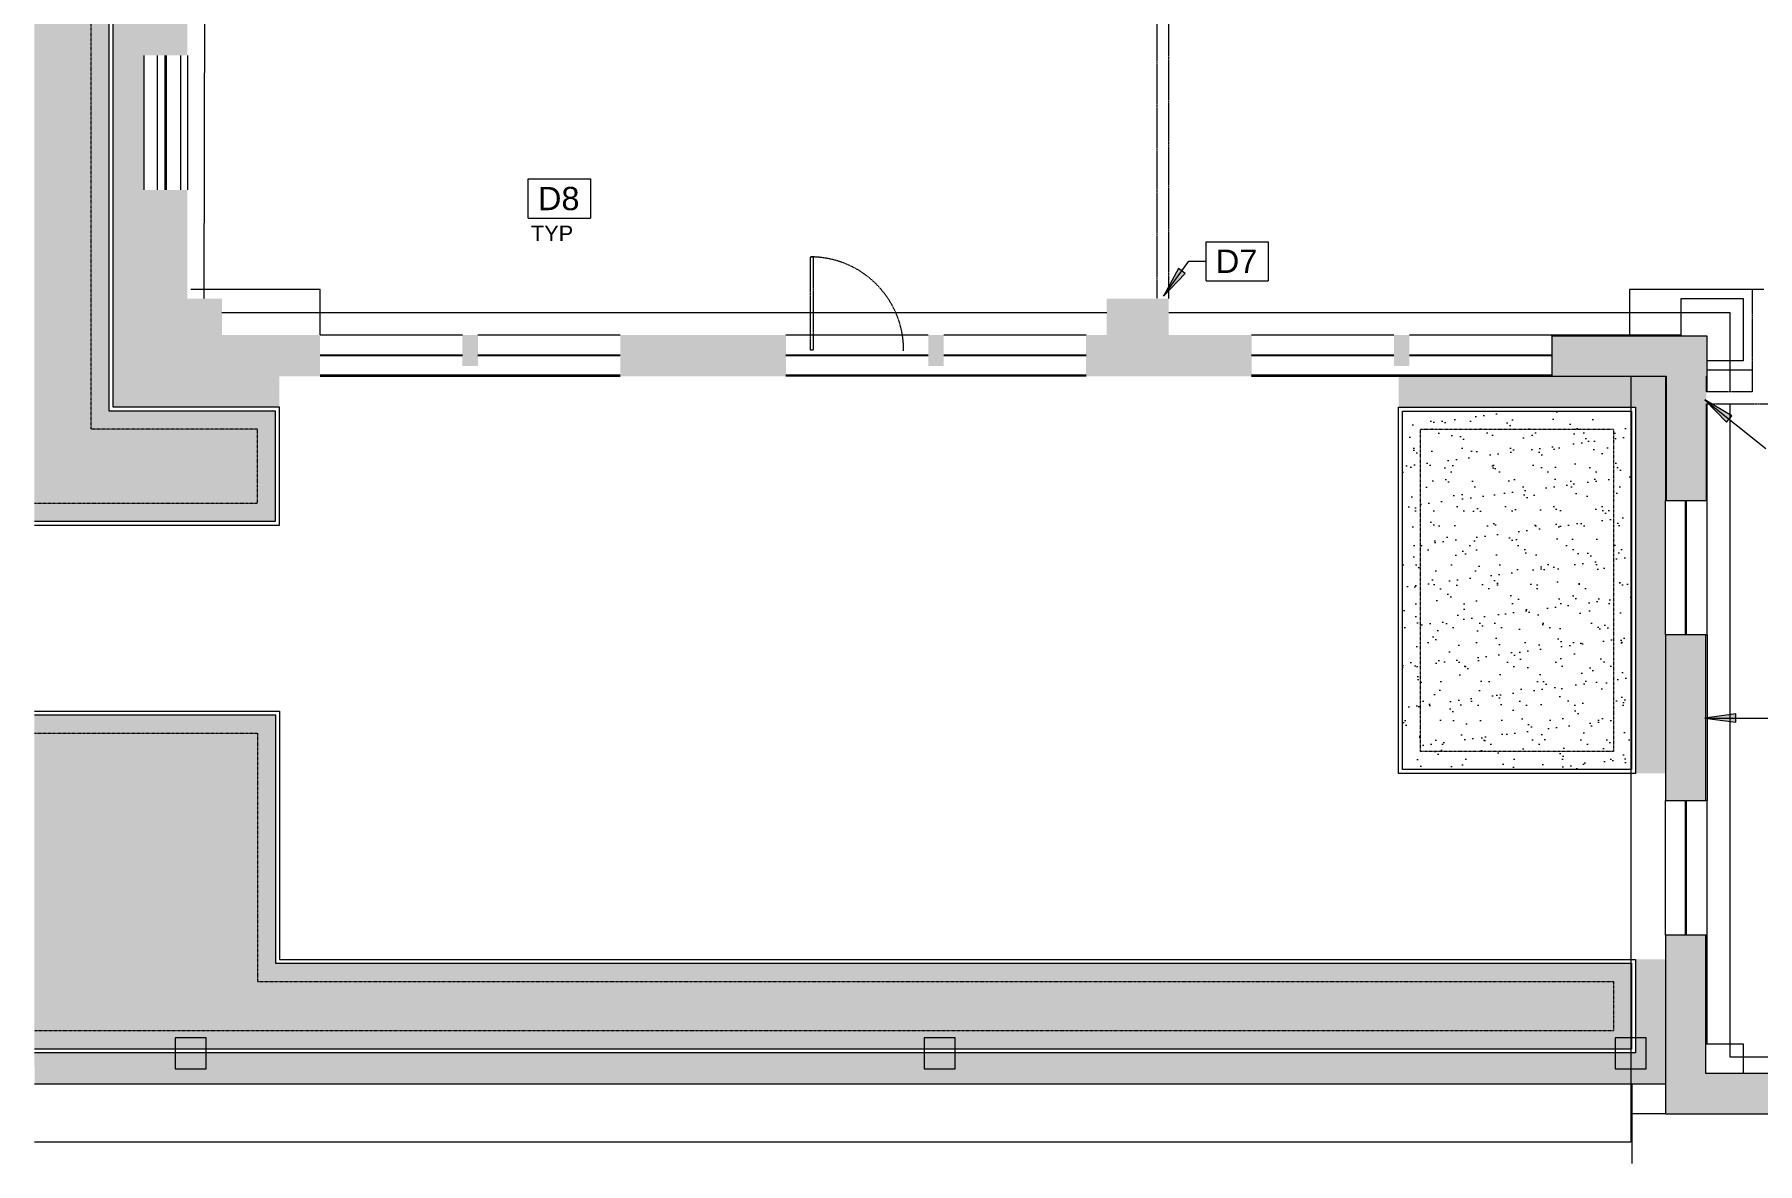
# Model space of a CAD drawing. Header units: inches. Extents: x 433 to 2535, y -5 to 2055.
# Drawn here: x 433 to 1099, y -5 to 432 of the extents above; entities that cross this region are included whole.
import ezdxf

# ---------------------------------------------------------------- set-up
doc = ezdxf.new("R2010")
doc.units = ezdxf.units.IN
doc.header["$MEASUREMENT"] = 0
doc.linetypes.add('Demolished', pattern=[0.1875, 0.125, -0.0625])
doc.linetypes.add('IMPORT-Dash 1_16_', pattern=[0.125, 0.0625, -0.0625])
for name, color, linetype, lineweight in [('_900 AVAILABLE SPACE', 7, 'Continuous', 9), ('A-ANNO-KEYN', 231, 'Continuous', 9), ('A-DETL-GENF', 92, 'Continuous', 9), ('A-DOOR', 31, 'Continuous', 13), ('A-WALL', 113, 'Continuous', 13), ('A-WALL-PATT', 111, 'Continuous', 13), ('A0209 - Terrace Backround_Link_dwg', 8, 'Continuous', 9), ('B-CL', 7, 'Continuous', 9), ('CORE', 7, 'Continuous', 9), ('G-ANNO-TEXT', 231, 'Continuous', 9), ('I-WALL', 2, 'Continuous', 13), ('L-DT-style-43', 10, 'Continuous', 20), ('L-GR-soil', 10, 'Continuous', 20), ('L-HS-pav-edge', 10, 'Continuous', 20), ('L-HS-pav-patt-53', 10, 'Continuous', 20), ('N-ROOFMAIN', 7, 'Continuous', 9), ('Victor Bldg - 9th Floor_LINK_dwg', 8, 'Continuous', 9), ('WINDOWS', 7, 'Continuous', 9)]:
    doc.layers.add(name, color=color, linetype=linetype, lineweight=lineweight)
doc.styles.add('Arial', font='arial.ttf', dxfattribs={"height": 9})
doc.styles.add('Swis721 Lt BT', font='swissl.ttf', dxfattribs={"height": 6})
pattern_1 = [(37.5, (0, -3000), (-0.37796, 11.560943), [0, -9.12, 0, -10.2, -9.75]), (37.5, (0, -3000), (-0.37796, 11.560943), [-19.32, 0, -9.75]), (37.5, (0, -3000), (-0.37796, 11.560943), [0, -19.32, 0, -9.75]), (7.5, (0, -3000), (10.61866, 16.932876), [0, -4.92, 0, -8.22, -3.15]), (7.5, (0, -3000), (10.61866, 16.932876), [-13.14, 0, -3.15]), (7.5, (0, -3000), (10.61866, 16.932876), [0, -13.14, 0, -3.15]), (327.5, (-7.38, -3000), (18.684514, 0.03417), [0, -3, 0, -10.8, -14.1]), (327.5, (-7.38, -3000), (18.684514, 0.03417), [-13.8, 0, -14.1]), (327.5, (-7.38, -3000), (18.684514, 0.03417), [0, -13.8, 0, -14.1]), (317.5, (-7.38, -3000), (18.036465, 5.266324), [0, -1.5, 0, -7.08, -8.1]), (317.5, (-7.38, -3000), (18.036465, 5.266324), [-8.58, 0, -8.1]), (317.5, (-7.38, -3000), (18.036465, 5.266324), [0, -8.58, 0, -8.1])]
pattern_2 = [(0, (0.9, -3000), (18, 18), [5.4, -6.3, 0.9, -5.4]), (0, (8.1, -2996.4), (18, 18), [0.9, -4.5, 3.6, -9]), (0, (10.8, -2995.5), (18, 18), [0.9, -17.1]), (0, (2.7, -2994.6), (18, 18), [3.6, -14.4]), (0, (0.9, -2992.8), (18, 18), [1.8, -16.2]), (0, (13.5, -2991), (18, 18), [1.8, -0.9, 0.9, -14.4]), (0, (6.3, -2990.1), (18, 18), [2.7, -15.3]), (0, (1.8, -2988.3), (18, 18), [1.8, -16.2]), (0, (9, -2986.5), (18, 18), [0.9, -5.4, 2.7, -9]), (0, (5.4, -2985.6), (18, 18), [1.8, -16.2]), (0, (11.7, -2984.7), (18, 18), [1.8, -16.2]), (0, (8.1, -2983.8), (18, 18), [1.8, -16.2]), (0, (15.3, -2982.9), (18, 18), [1.8, -16.2]), (90, (0, -3000), (-18, 18), [3.6, -0.9, 1.8, -7.2, -4.5]), (90, (0, -3000), (-18, 18), [-13.5, 0, -4.5]), (90, (0, -3000), (-18, 18), [0, -13.5, 3.6, -0.9]), (90, (0.9, -2988.3), (-18, 18), [0.9, -17.1]), (90, (3.6, -2993.7), (-18, 18), [1.8, -3.6, 0.9, -11.7]), (90, (4.5, -2991), (-18, 18), [1.8, -3.6, 2.7, -9.9]), (90, (7.2, -2995.5), (-18, 18), [0.9, -9, 1.8, -0.9, -5.4]), (90, (7.2, -2995.5), (-18, 18), [-12.6, 0, -5.4]), (90, (7.2, -2995.5), (-18, 18), [0, -12.6, 1.8, -3.6]), (90, (8.1, -2997.3), (-18, 18), [0.9, -17.1]), (90, (9.9, -2991.9), (-18, 18), [0.9, -0.9, 2.7, -13.5]), (90, (10.8, -2994.6), (-18, 18), [1.8, -7.2, 0.9, -0.9, -7.2]), (90, (10.8, -2994.6), (-18, 18), [-10.8, 0, -7.2]), (90, (10.8, -2994.6), (-18, 18), [0, -10.8, 0.9, -6.3]), (90, (12.6, -2999.1), (-18, 18), [2.7, -15.3]), (90, (14.4, -2985.6), (-18, 18), [0.9, -0.9, 0.9, -15.3]), (90, (15.3, -2990.1), (-18, 18), [2.7, -15.3]), (90, (17.55, -2991.45), (-18, 18), [0.9, -17.1]), (45, (6.3, -3000), (0, 18.00011), [1.273, -24.183]), (45, (4.5, -2982.9), (0, 18.00011), [1.273, -3.818, 3.818, -16.546]), (45, (6.3, -2985.6), (0, 18.00011), [2.546, -6.364, 1.273, -15.274]), (45, (9.9, -2986.5), (0, 18.00011), [2.546, -8.91, 1.273, -12.728]), (45, (2.7, -2994.6), (0, 18.00011), [1.273, -24.183]), (45, (7.2, -2994.6), (0, 18.00011), [3.818, -21.637]), (45, (10.8, -2992.8), (0, 18.00011), [1.273, -7.637, 1.273, -15.273]), (45, (13.5, -2991), (0, 18.00011), [2.546, -22.91]), (45, (17.1, -2991), (0, 18.00011), [2.546, -22.91]), (45, (17.1, -2996.4), (0, 18.00011), [1.273, -24.183]), (45, (15.3, -2987.4), (0, 18.00011), [1.273, -24.183]), (45, (13.5, -2984.7), (0, 18.00011), [1.273, -24.183]), (45, (17.1, -2982.9), (0, 18.00011), [1.273, -24.183]), (45, (0, -2982.9), (0, 18.00011), [1.273, -24.183]), (45, (9, -2990.1), (0, 18.00011), [1.273, -24.183]), (45, (10.8, -2982.9), (0, 18.00011), [1.273, -8.91, 1.273, -14.001]), (45, (2.7, -2992.8), (0, 18.00011), [2.546, -22.91]), (45, (2.7, -2988.3), (0, 18.00011), [3.818, -21.637]), (135, (0.9, -2992.8), (-18.00011, 0), [1.909, -23.547]), (135, (10.8, -2993.7), (-18.00011, 0), [1.273, -24.183]), (135, (16.2, -2991), (-18.00011, 0), [1.273, -24.183]), (135, (9.9, -2987.4), (-18.00011, 0), [1.273, -24.183]), (135, (10.8, -2984.7), (-18.00011, 0), [1.273, -24.183]), (135, (8.1, -2983.8), (-18.00011, 0), [1.273, -24.183]), (135, (11.7, -2984.7), (-18.00011, 0), [1.273, -24.183]), (135, (0.9, -2995.5), (-18.00011, 0), [1.273, -24.183]), (135, (4.5, -2989.2), (-18.00011, 0), [1.273, -24.183]), (135, (4.5, -2994.6), (-18.00011, 0), [2.546, -22.91]), (135, (8.1, -2996.4), (-18.00011, 0), [2.546, -22.91]), (135, (15.3, -2986.5), (-18.00011, 0), [2.546, -22.91]), (135, (9.9, -2991), (-18.00011, 0), [1.273, -24.183]), (135, (12.6, -2996.4), (-18.00011, 0), [2.546, -15.273, 1.273, -6.364]), (135, (1.8, -2988.3), (-18.00011, 0), [2.546, -5.091, 2.546, -15.274]), (135, (0, -2998.2), (-18.00011, 0), [2.545, -6.365, 2.545, -6.365, -7.636]), (135, (0, -2998.2), (-18.00011, 0), [-17.82, 0, -7.636]), (135, (0, -2998.2), (-18.00011, 0), [0, -17.82, 1.273, -6.363]), (26.565, (6.3, -2994.6), (18.000347, -1.6e-05), [4.025, -2.012, 2.012, -32.2]), (26.565, (9, -2983.8), (18.000347, -1.6e-05), [4.025, -36.224]), (26.565, (9, -2996.4), (18.000347, -1.6e-05), [2.012, -38.237]), (26.565, (0.9, -2995.5), (18.000347, -1.6e-05), [2.012, -38.237]), (26.565, (4.5, -2991), (18.000347, -1.6e-05), [2.012, -38.237]), (26.565, (0.9, -2989.2), (18.000347, -1.6e-05), [2.012, -38.237]), (63.435, (3.6, -2987.4), (-1.6e-05, 18.000347), [2.012, -38.237]), (63.435, (9.9, -2987.4), (-1.6e-05, 18.000347), [2.012, -38.237]), (63.435, (11.7, -3000), (-1.6e-05, 18.000347), [2.012, -38.237]), (63.435, (0, -2990.1), (-1.6e-05, 18.000347), [2.012, -38.237]), (63.435, (7.2, -2999.1), (-1.6e-05, 18.000347), [2.012, -14.087, 2.012, -22.138]), (116.565, (4.5, -2983.8), (1.6e-05, 18.000347), [2.012, -38.237]), (116.565, (15.3, -2987.4), (1.6e-05, 18.000347), [2.012, -38.237]), (116.565, (7.2, -2983.8), (1.6e-05, 18.000347), [2.012, -38.237]), (116.565, (0, -2993.7), (1.6e-05, 18.000347), [2.012, -38.237]), (153.435, (13.5, -2996.4), (-18.000347, -1.6e-05), [2.012, -38.237]), (153.435, (17.1, -2991.9), (-18.000347, -1.6e-05), [2.012, -38.237]), (153.435, (6.3, -2990.1), (-18.000347, -1.6e-05), [2.012, -38.237]), (153.435, (9, -2986.5), (-18.000347, -1.6e-05), [2.012, -38.237]), (153.435, (15.3, -2982.9), (-18.000347, -1.6e-05), [2.012, -38.237]), (153.435, (2.7, -3000), (-18.000347, -1.6e-05), [3.019, -37.231])]

# ---------------------------------------------------------------- blocks, each defined once
blk = doc.blocks.new('Victor Bldg - 9th Floor_LINK_dwg_A$C12A528CC-7485882-Level XX  DEMOLITION')
at = {"layer": 'N-ROOFMAIN', "flags": 128}
blk.add_lwpolyline([(1, 12), (0, 12), (0, 0), (12, 0), (12, 12), (0, 12)], dxfattribs=at)
blk = doc.blocks.new('Victor Bldg - 9th Floor_LINK_dwg_A$C1354356F-7485883-Level XX  DEMOLITION')
blk.add_blockref('Victor Bldg - 9th Floor_LINK_dwg_A$C12A528CC-7485882-Level XX  DEMOLITION', (0, 0))
blk = doc.blocks.new('Victor Bldg - 9th Floor_LINK_dwg-6972240-Level XX  DEMOLITION')
at = {"lineweight": 9}
for p, q in [((483.5, 423.5), (483.5, 371.5)), ((543, 300), (659, 300)), ((723, 300), (839, 300)), ((903, 300), (1019, 300)), ((1049.5, 299.5), (1049.5, 3.5)), ((1049.5, 3.5), (432.58, 3.5))]:
    blk.add_line(p, q, dxfattribs=at)
at = {"layer": '_900 AVAILABLE SPACE'}
for p, q in [((498.2, 329.5), (498.7, 603.5)), ((847, 324.03), (505, 324.03))]:
    blk.add_line(p, q, dxfattribs=at)
at = {"layer": '_900 AVAILABLE SPACE', "flags": 128}
for points in [[(1087.91, 293.5), (1087.91, 324.03), (871, 324.03)], [(1439, 36.36), (1087.91, 36.36), (1087.91, 288.88)]]:
    blk.add_lwpolyline(points, dxfattribs=at)
at = {"layer": 'B-CL'}
blk.add_line((1069, 315), (1069, 329.5), dxfattribs=at)
at = {"layer": 'B-CL', "flags": 128}
for points in [[(1069, 329.5), (1093, 329.5), (1093, 305.5), (1079, 305.5)], [(1078.5, 41.5), (1093, 41.5), (1093, 30)]]:
    blk.add_lwpolyline(points, dxfattribs=at)
at = {"layer": 'CORE'}
for p, q in [((475, 371.5), (475, 423.5)), ((480, 423.5), (480, 371.5)), ((483.35, 371.5), (483.35, 423.5)), ((489, 423.5), (489, 371.5)), ((1079, 302), (1096.5, 302)), ((543, 299.5), (659, 299.5)), ((839, 299.5), (723, 299.5)), ((903, 299.5), (1019, 299.5)), ((1063, 299.5), (1063, 251.5)), ((1079, 293.5), (1079, 299.5)), ((1063, 83.5), (1063, 135.5)), ((432.58, 26), (1063, 26)), ((1050, 26), (1050, -4.76)), ((1063, 14.5), (1050, 14.5))]:
    blk.add_line(p, q, dxfattribs=at)
at = {"layer": 'CORE', "flags": 128}
for points in [[(543, 315.5), (543, 333), (493, 333)], [(1096.5, 333), (1049, 333), (1049, 315.5)], [(1019, 315), (1019, 315.5), (1069, 315.5)], [(1078.75, 251.5), (1079, 251.5), (1079, 288.88)], [(1063, 199.5), (1063, 251.5), (1063.25, 251.5)], [(1078.5, 199.5), (1079, 199.5), (1079, 135.5), (1078.5, 135.5)], [(1079, 41.5), (1079, 83.5), (1078.5, 83.5)]]:
    blk.add_lwpolyline(points, dxfattribs=at)
at = {"layer": 'WINDOWS'}
for p, q in [((483.1, 371.5), (483.1, 423.5)), ((491.69, 423.5), (491.69, 371.5)), ((543, 315.5), (598, 315.5)), ((604, 315.5), (659, 315.5)), ((723, 315.5), (778, 315.5)), ((784, 315.5), (839, 315.5)), ((903, 315.5), (958, 315.5)), ((964, 315.5), (1019, 315.5)), ((543, 307.75), (598, 307.75)), ((543, 307.5), (598, 307.5)), ((604, 307.75), (659, 307.75)), ((604, 307.5), (659, 307.5)), ((723, 307.75), (778, 307.75)), ((723, 307.5), (778, 307.5)), ((784, 307.75), (839, 307.75)), ((784, 307.5), (839, 307.5)), ((903, 307.75), (958, 307.75)), ((903, 307.5), (958, 307.5)), ((964, 307.75), (1019, 307.75)), ((964, 307.5), (1019, 307.5)), ((1079, 199.5), (1079, 251.5)), ((1079, 83.5), (1079, 135.5))]:
    blk.add_line(p, q, dxfattribs=at)
at = {"layer": 'WINDOWS', "flags": 128}
for points in [[(1070.75, 251.5), (1070.75, 199.5), (1070.75, 251.5), (1070.75, 199.5)], [(1071, 251.5), (1071, 199.5), (1071, 251.5), (1071, 199.5)], [(1070.75, 135.5), (1070.75, 83.5), (1070.75, 135.5), (1070.75, 83.5)], [(1071, 135.5), (1071, 83.5), (1071, 135.5), (1071, 83.5)]]:
    blk.add_lwpolyline(points, close=True, dxfattribs=at)
for p in [(487, 31.8), (776.48, 31.8), (1043.5, 31.8)]:
    blk.add_blockref('Victor Bldg - 9th Floor_LINK_dwg_A$C1354356F-7485883-Level XX  DEMOLITION', p)
blk = doc.blocks.new('Door - Glass Single - Full Rail - Long Handle-7348470-Level XX  DEMOLITION')
at = {"layer": 'A-DOOR', "color": 10, "linetype": 'Demolished', "lineweight": 20}
for p, q in [((17, -2), (18, -2)), ((17, -38), (17, -2)), ((18, -2), (18, -38)), ((18, -38), (17, -38))]:
    blk.add_line(p, q, dxfattribs=at)
at = {"layer": 'A-DOOR', "color": 7, "linetype": 'Demolished', "lineweight": 9}
blk.add_arc((18, -2), 36, 179.5, 270, dxfattribs=at)
blk = doc.blocks.new('A0209 - Terrace Backround_Link_dwg-7465005-Level XX  DEMOLITION')
at = {"layer": 'L-GR-soil'}
h = blk.add_hatch(dxfattribs=at)
h.set_pattern_fill('FP_1', color=256, style=0, pattern_type=2)
h.set_pattern_definition(pattern_1)
h.paths.add_polyline_path([(432.58, 243.5), (525.75, 243.5), (525.75, 286), (461.5, 286), (461.5, 1728.62), (432.58, 1728.62), (432.58, 270.03)], flags=0)
h = blk.add_hatch(dxfattribs=at)
h.set_pattern_fill('FP_1', color=256, style=0, pattern_type=2)
h.set_pattern_definition(pattern_1)
h.paths.add_polyline_path([(961.31, 147.5), (1049.88, 147.5), (1049.88, 286), (961.31, 286)], flags=0)
h = blk.add_hatch(dxfattribs=at)
h.set_pattern_fill('FP_1', color=256, style=0, pattern_type=2)
h.set_pattern_definition(pattern_1)
h.paths.add_polyline_path([(432.58, 39.5), (1049.88, 39.5), (1049.88, 72.62), (525.75, 72.62), (525.75, 168.62), (432.58, 168.62), (432.58, 66.23)], flags=0)
at = {"layer": 'L-HS-pav-patt-53'}
h = blk.add_hatch(dxfattribs=at)
h.set_pattern_fill('FP_2', color=256, style=0, pattern_type=2)
h.set_pattern_definition(pattern_2)
h.paths.add_polyline_path([(475, 287.5), (527.25, 287.5), (527.25, 299.5), (475, 299.5), (475, 1730.12), (463, 1730.12), (463, 287.5), (464.22, 287.5)], flags=0)
h = blk.add_hatch(dxfattribs=at)
h.set_pattern_fill('FP_2', color=256, style=0, pattern_type=2)
h.set_pattern_definition(pattern_2)
h.paths.add_polyline_path([(1051.38, 146), (1063, 146), (1063, 299.5), (959.81, 299.5), (959.81, 287.5), (1051.38, 287.5), (1051.38, 199.5)], flags=0)
h = blk.add_hatch(dxfattribs=at)
h.set_pattern_fill('FP_2', color=256, style=0, pattern_type=2)
h.set_pattern_definition(pattern_2)
h.paths.add_polyline_path([(461.5, 26), (1063, 26), (1063, 74.12), (1051.38, 74.12), (1051.38, 38), (432.58, 38), (432.62, 26)], flags=0)
at = {"layer": 'L-DT-style-43', "linetype": 'IMPORT-Dash 1_16_', "flags": 128}
for points in [[(518.75, 279), (454.5, 279), (454.5, 1721.62), (432.58, 1721.62)], [(432.58, 250.5), (518.75, 250.5), (518.75, 279)], [(432.58, 161.62), (518.75, 161.62), (518.75, 65.62), (1042.88, 65.62)], [(1042.88, 65.62), (1042.88, 46.5), (432.58, 46.5)]]:
    blk.add_lwpolyline(points, dxfattribs=at)
blk.add_lwpolyline([(968.31, 279), (1042.88, 279), (1042.88, 216.76), (1042.88, 216.2), (1042.88, 154.5), (968.31, 154.5)], close=True, dxfattribs=at)
at = {"layer": 'L-HS-pav-edge'}
blk.add_line((527.25, 242), (527.25, 257.31), dxfattribs=at)
at = {"layer": 'L-HS-pav-edge', "flags": 128}
for points in [[(527.25, 287.5), (463, 287.5), (463, 1730.12), (432.58, 1730.12)], [(525.75, 286), (461.5, 286), (461.5, 1728.62), (432.58, 1728.62)], [(432.58, 242), (527.25, 242), (527.25, 287.5)], [(432.58, 243.5), (525.75, 243.5), (525.75, 286)], [(432.58, 170.12), (527.25, 170.12), (527.25, 74.12), (1051.38, 74.12)], [(432.58, 168.62), (525.75, 168.62), (525.75, 72.62), (1049.88, 72.62)], [(1051.38, 74.12), (1051.38, 38), (432.58, 38)], [(1049.88, 72.62), (1049.88, 39.5), (432.58, 39.5)]]:
    blk.add_lwpolyline(points, dxfattribs=at)
for points in [[(959.81, 287.5), (1051.38, 287.5), (1051.38, 146), (959.81, 146)], [(961.31, 286), (1049.88, 286), (1049.88, 147.5), (961.31, 147.5)]]:
    blk.add_lwpolyline(points, close=True, dxfattribs=at)
blk = doc.blocks.new('Keynote Tag - Keynote Number - Boxed-135510-Level XX  DEMOLITION')
at = {"layer": 'A-ANNO-KEYN'}
for p, q in [((-0.125, -0.0792), (-0.125, 0.0781)), ((-0.125, 0.0781), (0.125, 0.0781)), ((0.125, 0.0781), (0.125, -0.0792)), ((-0.125, -0.0792), (0.125, -0.0792))]:
    blk.add_line(p, q, dxfattribs=at)

msp = doc.modelspace()

# ---------------------------------------------------------------- hatches: boundary and pattern name
at = {"layer": 'A-ANNO-KEYN'}
for points in [[(868.99, 330.43), (877.27, 339.26), (874.7, 341.1)], [(1078.16, 290.4), (1086.58, 281.7), (1088.54, 284.17)], [(1078.16, 167.41), (1090.16, 165.83), (1090.16, 168.99)]]:
    msp.add_hatch(color=256, dxfattribs=at).paths.add_polyline_path(points, flags=0)
at = {"layer": 'A-DETL-GENF'}
h = msp.add_hatch(color=7, dxfattribs=at)
h.paths.add_polyline_path([(2423, 3.5), (2423, 19.5), (2363, 19.5), (2363, 3.5)], flags=0)
h.paths.add_polyline_path([(2535, 3.5), (2535, 63.5), (2519, 63.5), (2519, 33.5), (2505, 33.5), (2505, 19.5), (2475, 19.5), (2475, 3.5), (2505, 3.5)], flags=0)
h.paths.add_polyline_path([(2103, 3.5), (2103, 19.5), (2059, 19.5), (2059, 27.5), (1979, 27.5), (1979, 11.5), (2043, 11.5), (2043, 3.5), (2059, 3.5)], flags=0)
h.paths.add_polyline_path([(2155, 3.5), (2215, 3.5), (2215, 19.5), (2203, 19.5), (2203, 33.5), (2179, 33.5), (2179, 19.5), (2155, 19.5)], flags=0)
h.paths.add_polyline_path([(2261.33, 7.5), (2267.33, 7.5), (2267.33, 19.5), (2261.33, 19.5)], flags=0)
h.paths.add_polyline_path([(2316, 7.5), (2316.67, 7.5), (2316.67, 19.5), (2310.67, 19.5), (2310.67, 7.5), (2311.38, 7.5)], flags=0)
h.paths.add_polyline_path([(1497.81, 11.5), (1503, 11.5), (1503, 27), (1483, 27), (1483, 41.5), (1459, 41.5), (1459, 27), (1439, 27), (1439, 11.5), (1483, 11.5)], flags=0)
h.paths.add_polyline_path([(1323, 11.5), (1323, 27), (1259, 27), (1259, 11.5)], flags=0)
h.paths.add_polyline_path([(1843, 11.5), (1863, 11.5), (1863, 27.5), (1843, 27.5), (1843, 41.5), (1819, 41.5), (1819, 27.5), (1799, 27.5), (1799, 11.5), (1819, 11.5)], flags=0)
h.paths.add_polyline_path([(1662.12, 11.5), (1683, 11.5), (1683, 27.5), (1619, 27.5), (1619, 11.5), (1657.5, 11.5)], flags=0)
h.paths.add_polyline_path([(1924, 15.5), (1924, 27.5), (1918, 27.5), (1918, 15.5)], flags=0)
h.paths.add_polyline_path([(1378, 15.5), (1384, 15.5), (1384, 27.5), (1378, 27.5)], flags=0)
h.paths.add_polyline_path([(1198, 15.5), (1204, 15.5), (1204, 27.5), (1198, 27.5)], flags=0)
h.paths.add_polyline_path([(1744, 15.5), (1744, 27.5), (1738, 27.5), (1738, 15.5)], flags=0)
h.paths.add_polyline_path([(1564, 15.5), (1564, 27), (1558, 27), (1558, 15.5)], flags=0)
h.paths.add_polyline_path([(2535, 115.5), (2535, 175.5), (2519, 175.5), (2519, 115.5)], flags=0)
h.paths.add_polyline_path([(2531, 220.5), (2531, 226.5), (2519, 226.5), (2519, 220.5)], flags=0)
h.paths.add_polyline_path([(2519, 268.5), (2531, 268.5), (2531, 274.5), (2519, 274.5)], flags=0)
h.paths.add_polyline_path([(527.25, 299.5), (543, 299.5), (543, 315.5), (505, 315.5), (505, 329.5), (491.69, 329.5), (491.69, 371.5), (475, 371.5), (475, 299.5), (505, 299.5)], flags=0)
h.paths.add_polyline_path([(903, 299.5), (903, 315.5), (871, 315.5), (871, 329.5), (847, 329.5), (847, 315.5), (839, 315.5), (839, 299.5), (871, 299.5)], flags=0)
h.paths.add_polyline_path([(659, 299.5), (723, 299.5), (723, 315.5), (659, 315.5), (659, 303.5)], flags=0)
h.paths.add_polyline_path([(778, 303.5), (784, 303.5), (784, 315.5), (778, 315.5)], flags=0)
h.paths.add_polyline_path([(961.31, 303.5), (964, 303.5), (964, 315.5), (958, 315.5), (958, 303.5), (959.81, 303.5)], flags=0)
h.paths.add_polyline_path([(598, 303.5), (604, 303.5), (604, 315.5), (598, 315.5)], flags=0)
h.paths.add_polyline_path([(2535, 319.5), (2535, 379.5), (2519, 379.5), (2519, 365.5), (2505, 365.5), (2505, 341.5), (2519, 341.5), (2519, 319.5)], flags=0)
h.paths.add_polyline_path([(475, 423.5), (491.69, 423.5), (491.69, 487.5), (475, 487.5)], flags=0)
h.paths.add_polyline_path([(2519, 431.5), (2535, 431.5), (2535, 491.5), (2527, 491.5), (2527, 551.5), (2511, 551.5), (2511, 475.5), (2519, 475.5), (2519, 436.13)], flags=0)
h.paths.add_polyline_path([(491.69, 542.5), (491.69, 548.5), (480, 548.5), (480, 542.5)], flags=0)
h.paths.add_polyline_path([(491.69, 603.5), (491.69, 635.5), (505.02, 635.5), (505.02, 659.5), (491.69, 659.5), (491.69, 667.5), (475, 667.5), (475, 603.5)], flags=0)
h.paths.add_polyline_path([(2511, 603.5), (2527, 603.5), (2527, 667.5), (2511, 667.5), (2511, 647.5), (2499, 647.5), (2499, 623.5), (2511, 623.5), (2511, 608.13)], flags=0)
h.paths.add_polyline_path([(2511, 722.5), (2523, 722.5), (2523, 728.5), (2511, 728.5)], flags=0)
h.paths.add_polyline_path([(491.69, 722.5), (491.69, 728.5), (479.69, 728.5), (479.69, 722.5)], flags=0)
h.paths.add_polyline_path([(491.69, 783.5), (491.69, 847.5), (475, 847.5), (475, 783.5)], flags=0)
h.paths.add_polyline_path([(2511, 783.5), (2527, 783.5), (2527, 847.5), (2511, 847.5), (2511, 788.13)], flags=0)
h.paths.add_polyline_path([(2523, 902.5), (2523, 908.5), (2511, 908.5), (2511, 902.5)], flags=0)
h.paths.add_polyline_path([(491.69, 902.5), (491.69, 908.5), (479.69, 908.5), (479.69, 902.5)], flags=0)
h.paths.add_polyline_path([(2511, 963.5), (2527, 963.5), (2527, 1027.5), (2511, 1027.5), (2511, 1007.5), (2499, 1007.5), (2499, 983.5), (2511, 983.5)], flags=0)
h.paths.add_polyline_path([(491.69, 963.5), (491.69, 995.5), (505.02, 995.5), (505.02, 1019.5), (491.69, 1019.5), (491.69, 1027.5), (475, 1027.5), (475, 963.5)], flags=0)
h.paths.add_polyline_path([(2523, 1082.5), (2523, 1088.5), (2511, 1088.5), (2511, 1082.5)], flags=0)
h.paths.add_polyline_path([(491.69, 1082.5), (491.69, 1088.5), (479.69, 1088.5), (479.69, 1082.5)], flags=0)
h.paths.add_polyline_path([(475, 1143.5), (491.69, 1143.5), (491.69, 1207.5), (475, 1207.5), (475, 1148.13)], flags=0)
h.paths.add_polyline_path([(2527, 1143.5), (2527, 1207.5), (2511, 1207.5), (2511, 1143.5)], flags=0)
h.paths.add_polyline_path([(2523, 1262.5), (2523, 1268.5), (2511, 1268.5), (2511, 1262.5)], flags=0)
h.paths.add_polyline_path([(479.69, 1262.5), (491.69, 1262.5), (491.69, 1268.5), (479.69, 1268.5)], flags=0)
h.paths.add_polyline_path([(491.69, 1323.5), (491.69, 1355.5), (505.02, 1355.5), (505.02, 1379.5), (491.69, 1379.5), (491.69, 1387.5), (475, 1387.5), (475, 1323.5)], flags=0)
h.paths.add_polyline_path([(2511, 1323.5), (2527, 1323.5), (2527, 1387.5), (2511, 1387.5), (2511, 1367.5), (2499, 1367.5), (2499, 1343.5), (2511, 1343.5)], flags=0)
h.paths.add_polyline_path([(2511, 1442.5), (2523, 1442.5), (2523, 1448.5), (2511, 1448.5)], flags=0)
h.paths.add_polyline_path([(479.69, 1442.5), (491.69, 1442.5), (491.69, 1448.5), (479.69, 1448.5)], flags=0)
h.paths.add_polyline_path([(2511, 1503.5), (2527, 1503.5), (2527, 1567.5), (2511, 1567.5), (2511, 1522.88)], flags=0)
h.paths.add_polyline_path([(475, 1503.5), (491.69, 1503.5), (491.69, 1567.5), (475, 1567.5), (475, 1540.81)], flags=0)
h.paths.add_polyline_path([(2523, 1622.5), (2523, 1628.5), (2511, 1628.5), (2511, 1622.5)], flags=0)
h.paths.add_polyline_path([(491.69, 1622.5), (491.69, 1628.5), (479.69, 1628.5), (479.69, 1622.5)], flags=0)
h.paths.add_polyline_path([(491.69, 1683.38), (491.69, 1715.44), (505, 1715.44), (505, 1739.5), (491.69, 1739.5), (491.69, 1747.5), (475, 1747.5), (475, 1683.38)], flags=0)
h.paths.add_polyline_path([(2511, 1683.5), (2527, 1683.5), (2527, 1747.5), (2511, 1747.5), (2511, 1727.5), (2499, 1727.5), (2499, 1703.5), (2511, 1703.5)], flags=0)
h.paths.add_polyline_path([(2511, 1802.5), (2523, 1802.5), (2523, 1808.5), (2511, 1808.5)], flags=0)
h.paths.add_polyline_path([(491.69, 1802.5), (491.69, 1808.5), (479.69, 1808.5), (479.69, 1802.5)], flags=0)
h.paths.add_polyline_path([(491.69, 1863.5), (491.69, 1927.5), (475, 1927.5), (475, 1863.5)], flags=0)
h.paths.add_polyline_path([(2527, 1863.5), (2527, 1927.5), (2511, 1927.5), (2511, 1863.5)], flags=0)
h.paths.add_polyline_path([(2511, 1979.5), (2527, 1979.5), (2527, 2043.5), (2523, 2043.5), (2523, 2051.5), (2459, 2051.5), (2459, 2035.5), (2497, 2035.5), (2497, 2021.5), (2511, 2021.5)], flags=0)
h.paths.add_polyline_path([(491.69, 1979.5), (491.69, 2021.25), (514, 2021.25), (514, 2035.5), (543, 2035.5), (543, 2051.5), (475, 2051.5), (475, 1979.5)], flags=0)
h.paths.add_polyline_path([(2143.34, 2021.5), (2143.34, 2035.5), (2163, 2035.5), (2163, 2051.5), (2099, 2051.5), (2099, 2035.5), (2119.34, 2035.5), (2119.34, 2021.5), (2133.31, 2021.5)], flags=0)
h.paths.add_polyline_path([(1773.31, 2021.5), (1783, 2021.5), (1783, 2035.5), (1803, 2035.5), (1803, 2051.5), (1739, 2051.5), (1739, 2035.5), (1759, 2035.5), (1759, 2021.5), (1768.69, 2021.5)], flags=0)
h.paths.add_polyline_path([(1053.37, 2021.5), (1063, 2021.5), (1063, 2035.5), (1083, 2035.5), (1083, 2051.5), (1019, 2051.5), (1019, 2035.5), (1039, 2035.5), (1039, 2021.5), (1048.75, 2021.5)], flags=0)
h.paths.add_polyline_path([(1408.69, 2021.5), (1423, 2021.5), (1423, 2035.5), (1443, 2035.5), (1443, 2051.5), (1379, 2051.5), (1379, 2035.5), (1399, 2035.5), (1399, 2021.5)], flags=0)
h.paths.add_polyline_path([(683.75, 2021.5), (703, 2021.5), (703, 2035.5), (723, 2035.5), (723, 2051.5), (659, 2051.5), (659, 2035.5), (679, 2035.5), (679, 2021.5)], flags=0)
h.paths.add_polyline_path([(2296.73, 2035.5), (2343, 2035.5), (2343, 2051.5), (2279, 2051.5), (2279, 2035.5)], flags=0)
h.paths.add_polyline_path([(2404, 2035.5), (2404, 2047.5), (2398, 2047.5), (2398, 2035.5)], flags=0)
h.paths.add_polyline_path([(2038, 2035.5), (2044, 2035.5), (2044, 2047.5), (2038, 2047.5)], flags=0)
h.paths.add_polyline_path([(1983, 2035.5), (1983, 2051.5), (1919, 2051.5), (1919, 2035.5), (1954, 2035.5)], flags=0)
h.paths.add_polyline_path([(1864, 2035.5), (1864, 2047.5), (1858, 2047.5), (1858, 2035.5)], flags=0)
h.paths.add_polyline_path([(1678, 2035.5), (1684, 2035.5), (1684, 2047.5), (1678, 2047.5)], flags=0)
h.paths.add_polyline_path([(1593.31, 2035.5), (1623, 2035.5), (1623, 2051.5), (1559, 2051.5), (1559, 2035.5), (1588.69, 2035.5)], flags=0)
h.paths.add_polyline_path([(903, 2035.5), (903, 2051.5), (839, 2051.5), (839, 2035.5), (873.31, 2035.5)], flags=0)
h.paths.add_polyline_path([(958, 2035.5), (964, 2035.5), (964, 2047.5), (958, 2047.5)], flags=0)
h.paths.add_polyline_path([(784, 2035.5), (784, 2047.5), (778, 2047.5), (778, 2035.5)], flags=0)
h.paths.add_polyline_path([(2224, 2035.5), (2224, 2047.5), (2218, 2047.5), (2218, 2035.5)], flags=0)
h.paths.add_polyline_path([(598, 2035.5), (604, 2035.5), (604, 2047.5), (598, 2047.5)], flags=0)
h.paths.add_polyline_path([(1498, 2035.5), (1504, 2035.5), (1504, 2047.5), (1498, 2047.5)], flags=0)
h.paths.add_polyline_path([(1231.51, 2035.5), (1263, 2035.5), (1263, 2051.5), (1199, 2051.5), (1199, 2035.5), (1228.75, 2035.5)], flags=0)
h.paths.add_polyline_path([(1324, 2035.5), (1324, 2047.5), (1318, 2047.5), (1318, 2035.5)], flags=0)
h.paths.add_polyline_path([(1138, 2035.5), (1144, 2035.5), (1144, 2047.5), (1138, 2047.5)], flags=0)
at = {"layer": 'A-WALL-PATT', "lineweight": 9}
for points in [[(1063.25, 299.5), (1079, 299.5), (1079, 315), (1019, 315), (1019, 299.5)], [(1078.5, 251.5), (1078.75, 251.5), (1078.75, 299.5), (1063.25, 299.5), (1063.25, 251.5)], [(1078.5, 135.5), (1078.5, 199.5), (1063, 199.5), (1063, 135.5)], [(1063, 14.5), (1078.5, 14.5), (1078.5, 83.5), (1063, 83.5)], [(1143, 14.5), (1143, 30), (1078.5, 30), (1078.5, 14.5)]]:
    msp.add_hatch(color=7, dxfattribs=at).paths.add_polyline_path(points, flags=0)

# ---------------------------------------------------------------- linework, layer by layer
at = {"layer": 'A-ANNO-KEYN'}
for p, q in [((868.99, 330.43), (878.68, 343.93)), ((874.7, 341.1), (868.99, 330.43)), ((877.27, 339.26), (874.7, 341.1)), ((878.68, 343.93), (885.44, 343.93)), ((868.99, 330.43), (877.27, 339.26)), ((1078.16, 290.4), (1086.58, 281.7)), ((1088.54, 284.17), (1078.16, 290.4)), ((1078.16, 290.4), (1101.8, 271.62)), ((1086.58, 281.7), (1088.54, 284.17)), ((1090.16, 168.99), (1078.16, 167.41)), ((1078.16, 167.41), (1090.16, 165.83)), ((1078.16, 167.41), (1146.09, 167.41)), ((1090.16, 165.83), (1090.16, 168.99))]:
    msp.add_line(p, q, dxfattribs=at)
at = {"layer": 'A-WALL', "color": 10, "linetype": 'Demolished', "lineweight": 20}
for p, q in [((871, 329.5), (871, 567.25)), ((866.37, 543.5), (866.37, 329.5)), ((1096.5, 333), (1096.5, 293.5)), ((1100.94, 333), (1096.5, 333)), ((1096.5, 293.5), (1078.75, 293.5)), ((1078.75, 288.87), (1478.38, 288.87))]:
    msp.add_line(p, q, dxfattribs=at)
at = {"layer": 'I-WALL', "color": 8, "lineweight": 20}
for p, q in [((1079, 315), (1019, 315)), ((1019, 315), (1019, 299.5)), ((1079, 299.5), (1079, 315)), ((1019, 299.5), (1063.25, 299.5)), ((1063.25, 299.5), (1063.25, 251.5)), ((1078.75, 299.5), (1079, 299.5)), ((1078.75, 293.5), (1078.75, 299.5)), ((1078.75, 251.5), (1078.75, 288.87)), ((1063.25, 251.5), (1078.75, 251.5)), ((1078.5, 199.5), (1063, 199.5)), ((1063, 199.5), (1063, 135.5)), ((1078.5, 135.5), (1078.5, 199.5)), ((1063, 135.5), (1078.5, 135.5)), ((1078.5, 83.5), (1063, 83.5)), ((1063, 83.5), (1063, 14.5)), ((1078.5, 30), (1078.5, 83.5)), ((1143, 30), (1078.5, 30)), ((1063, 14.5), (1143, 14.5))]:
    msp.add_line(p, q, dxfattribs=at)

# ---------------------------------------------------------------- block references
at = {"layer": 'A-ANNO-KEYN', "xscale": 95.99999999999994, "yscale": 95.99999999999994, "zscale": 95.99999999999994}
for p in [(635.45, 368.23), (897.44, 343.99)]:
    msp.add_blockref('Keynote Tag - Keynote Number - Boxed-135510-Level XX  DEMOLITION', p, dxfattribs=at)
at = {"layer": 'A-DOOR', "color": 7, "linetype": 'Demolished', "lineweight": 9, "rotation": 180}
msp.add_blockref('Door - Glass Single - Full Rail - Long Handle-7348470-Level XX  DEMOLITION', (750.5, 307.62), dxfattribs=at)
at = {"layer": 'A0209 - Terrace Backround_Link_dwg', "color": 10, "lineweight": 20}
msp.add_blockref('A0209 - Terrace Backround_Link_dwg-7465005-Level XX  DEMOLITION', (0, 0), dxfattribs=at)
at = {"layer": 'Victor Bldg - 9th Floor_LINK_dwg', "color": 7}
msp.add_blockref('Victor Bldg - 9th Floor_LINK_dwg-6972240-Level XX  DEMOLITION', (0, 0), dxfattribs=at)

# ---------------------------------------------------------------- texts
at = {"layer": 'A-ANNO-KEYN', "char_height": 9, "width": 19.695, "attachment_point": 1, "style": 'Arial'}
for s, insert in [('D8', (627.17, 372.68)), ('D7', (889.15, 348.44))]:
    msp.add_mtext(s, dxfattribs=dict(at, insert=insert))
at = {"layer": 'G-ANNO-TEXT', "color": 7, "insert": (624.49, 357.71), "char_height": 6, "width": 18.18, "attachment_point": 1, "style": 'Swis721 Lt BT'}
msp.add_mtext('TYP', dxfattribs=at)

doc.saveas('drawing.dxf')
